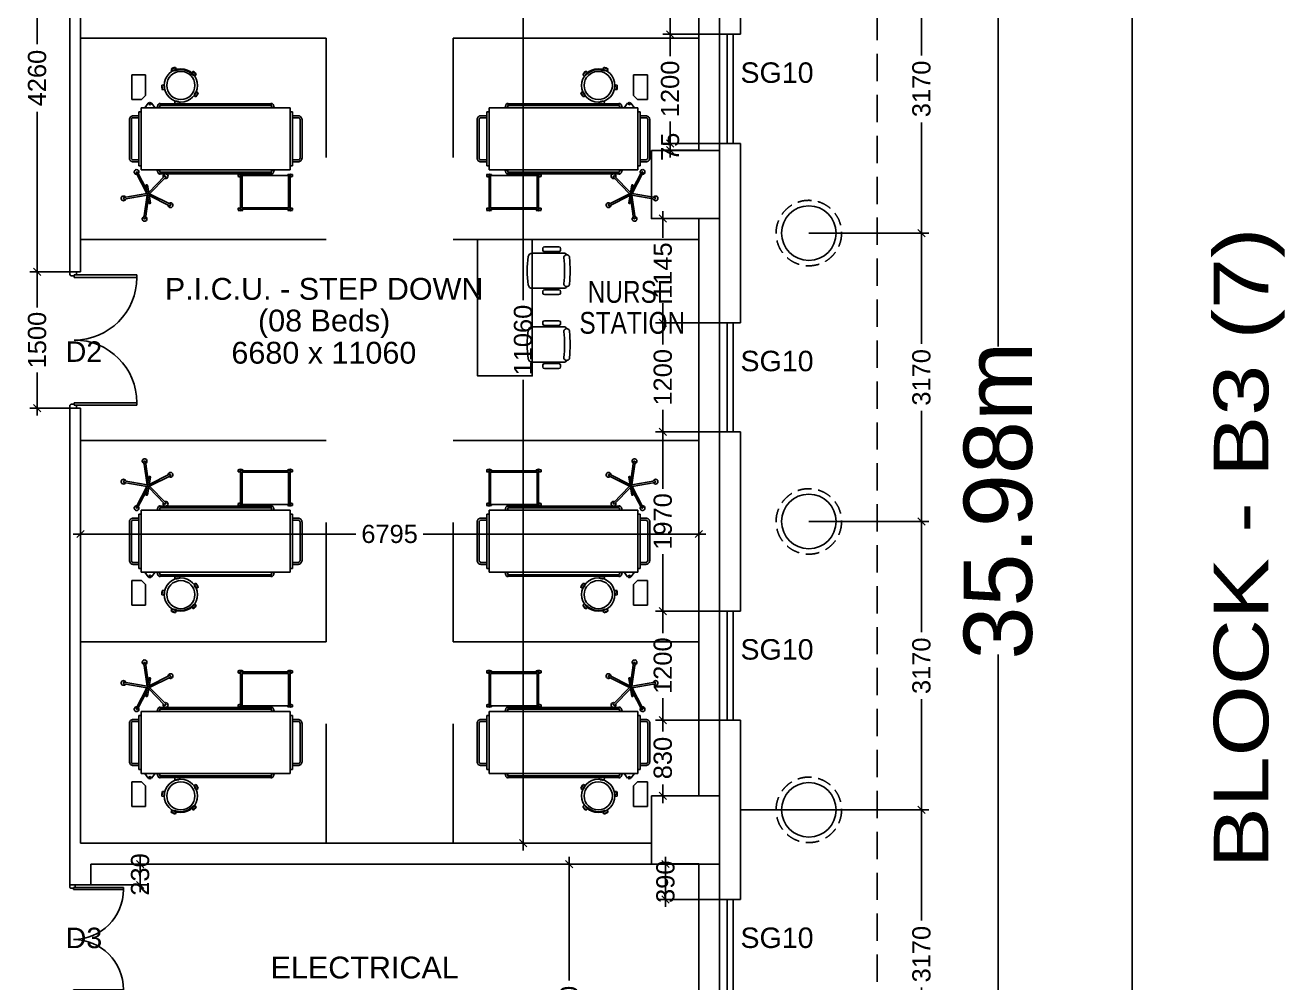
# Model space of a CAD drawing. Extents: x 7897917 to 8423973, y -6487334 to -6173396.
# Drawn here: x 8031183 to 8045025, y -6360306 to -6349780 of the extents above; entities that cross this region are included whole.
import ezdxf
from ezdxf.enums import TextEntityAlignment as Align

# ---------------------------------------------------------------- set-up
doc = ezdxf.new("R2010")
doc.units = 0
doc.header["$LTSCALE"] = 600
doc.header["$MEASUREMENT"] = 0
doc.header["$PDMODE"] = 35
doc.linetypes.add('DASHED', pattern=[0.75, 0.5, -0.25])
doc.linetypes.add('HIDDEN', pattern=[0.375, 0.25, -0.125])
doc.layers.get('0').update_dxf_attribs({"linetype": 'CONTINUOUS'})
doc.layers.get('Defpoints').update_dxf_attribs({"linetype": 'CONTINUOUS'})
for name, color, linetype in [('Beds', 33, 'CONTINUOUS'), ('BLOCKS-PROP', 2, 'CONTINUOUS'), ('chajja', 7, 'CONTINUOUS'), ('DIM', 8, 'CONTINUOUS'), ('DOOR', 32, 'CONTINUOUS'), ('Ele. Proj', 7, 'CONTINUOUS'), ('FURN', 32, 'CONTINUOUS'), ('furniture', 33, 'CONTINUOUS'), ('joinery', 7, 'CONTINUOUS'), ('LA-column', 3, 'CONTINUOUS'), ('LOADING', 140, 'CONTINUOUS'), ('Room Dim', 1, 'CONTINUOUS'), ('TEXT', 6, 'CONTINUOUS'), ('Walls', 7, 'CONTINUOUS'), ('WIN', 151, 'CONTINUOUS'), ('Working Dim', 5, 'CONTINUOUS')]:
    doc.layers.add(name, color=color, linetype=linetype)
doc.styles.add('ari', font='arial.ttf')
doc.styles.add('ARIAL', font='arial.ttf')
doc.styles.get("Standard").update_dxf_attribs({"font": 'romans.shx'})
doc.linetypes.add('ZIGZAG', pattern='A,0.0001,-0.2,[131,ltypeshp.shx,S=0.2,R=0,X=-0.2,Y=0],-0.4,[131,ltypeshp.shx,S=0.2,R=180,X=0.2,Y=0],-0.2', length=0.8001)
doc.dimstyles.new('int. dim', dxfattribs={"dimtxt": 450, "dimasz": 80, "dimexe": 80, "dimexo": 0, "dimgap": 70, "dimtad": 0, "dimdec": 0, "dimzin": 12, "dimdsep": 46, "dimtxsty": 'ari', "dimblk": 'OBLIQUE', "dimcen": 2, "dimdle": 80, "dimclrd": 256, "dimclre": 256, "dimclrt": 6, "dimadec": 0, "dimazin": 0, "dimtfac": 1, "dimtdec": 0, "dimtix": 1, "dimtmove": 2, "dimatfit": 3, "dimfxl": 1, "dimtolj": 1, "dimtzin": 0, "dimlwd": -1, "dimlwe": -1, "dimarcsym": 0})
doc.dimstyles.new('STANDARD$0', dxfattribs={"dimscale": 0, "dimtxt": 150, "dimasz": 125, "dimexe": 0.75, "dimexo": 1, "dimgap": 25, "dimtad": 1, "dimdec": 0, "dimdsep": 46, "dimtxsty": 'Standard', "dimblk1": 'DOT', "dimblk2": 'DOT', "dimsah": 1, "dimcen": 2.5, "dimclrd": 1, "dimclre": 1, "dimclrt": 3, "dimadec": 0, "dimazin": 0, "dimtfac": 1, "dimtdec": 0, "dimtmove": 0, "dimatfit": 3, "dimldrblk": 'DOT', "dimfxl": 1, "dimtolj": 1, "dimtzin": 0, "dimarcsym": 0})

# ---------------------------------------------------------------- blocks, each defined once
blk = doc.blocks.new('Z$W@#1275')
at = {"layer": 'DOOR'}
for p, q in [((73, 1500), (0, 1500)), ((0, 1500), (0, 1467)), ((0, 1467), (2, 1467)), ((11, 1456), (11, 1458)), ((11, 1456), (47, 1456)), ((47, 1467), (736, 1467)), ((47, 1467), (47, 1439)), ((47, 1456), (47, 1467)), ((47, 1467), (73, 1467)), ((47, 1439), (736, 1439)), ((73, 1467), (73, 1500)), ((736, 1467), (736, 1439)), ((0, 33), (2, 33)), ((0, 0), (0, 33)), ((73, 0), (0, 0)), ((11, 44), (11, 42)), ((11, 44), (47, 44)), ((47, 61), (736, 61)), ((47, 33), (47, 61)), ((47, 44), (47, 33)), ((47, 33), (736, 33)), ((47, 33), (73, 33)), ((73, 33), (73, 0)), ((736, 33), (736, 61))]:
    blk.add_line(p, q, dxfattribs=at)
for centre, start, end in [((11, 1467), 180, 270), ((11, 33), 90, 180)]:
    blk.add_arc(centre, 9.13, start, end, dxfattribs=at)
at = {"layer": 'DOOR', "color": 145}
for centre, start, end in [((47, 1439), 270, 0), ((47, 61), 0, 90)]:
    blk.add_arc(centre, 689, start, end, dxfattribs=at)
blk = doc.blocks.new('_Oblique')
at = {"color": 0, "linetype": 'ByBlock', "lineweight": -2}
blk.add_line((-0.5, -0.5), (0.5, 0.5), dxfattribs=at)
blk = doc.blocks.new('*D234')
at = {"layer": 'Defpoints', "color": 0, "transparency": 16777216}
for p in [(8038814, -6337015, 5), (8038814, -6454874), (8043346, -6454874)]:
    blk.add_point(p, dxfattribs=at)
at = {"layer": 'DIM', "color": 8, "transparency": 16777216}
for p, q in [((8043346, -6336715), (8043346, -6393996)), ((8038814, -6337015), (8043646, -6337015)), ((8043346, -6455174), (8043346, -6397894)), ((8038814, -6454874), (8043646, -6454874))]:
    blk.add_line(p, q, dxfattribs=at)
at = {"layer": 'DIM', "color": 8, "transparency": 16777216, "xscale": 300, "yscale": 300, "zscale": 300}
for p, rotation in [((8043346, -6337015), 90), ((8043346, -6454874), 270)]:
    blk.add_blockref('_Oblique', p, dxfattribs=dict(at, rotation=rotation))
at = {"layer": 'DIM', "color": 7, "transparency": 16777216, "insert": (8043346, -6395945), "char_height": 750, "attachment_point": 5, "rotation": 90, "style": 'ari'}
blk.add_mtext('\\A1;117.86m', dxfattribs=at)
blk = doc.blocks.new('*D235')
at = {"layer": 'Defpoints', "color": 0, "transparency": 16777216}
for p in [(8038814, -6337015, 4), (8041876, -6337015), (8038814, -6372996, -1)]:
    blk.add_point(p, dxfattribs=at)
at = {"layer": 'DIM', "color": 8, "transparency": 16777216}
for p, q in [((8041876, -6336715), (8041876, -6353313)), ((8038814, -6337015), (8042176, -6337015)), ((8041876, -6373296), (8041876, -6356698)), ((8038814, -6372996), (8042176, -6372996))]:
    blk.add_line(p, q, dxfattribs=at)
at = {"layer": 'DIM', "color": 8, "transparency": 16777216, "xscale": 300, "yscale": 300, "zscale": 300}
for p, rotation in [((8041876, -6337015), 90), ((8041876, -6372996), 270)]:
    blk.add_blockref('_Oblique', p, dxfattribs=dict(at, rotation=rotation))
at = {"layer": 'DIM', "color": 7, "transparency": 16777216, "insert": (8041876, -6355006), "char_height": 750, "attachment_point": 5, "rotation": 90, "style": 'ari'}
blk.add_mtext('\\A1;35.98m', dxfattribs=at)
blk = doc.blocks.new('*D620')
at = {"layer": 'Defpoints', "color": 0, "transparency": 16777216}
for p in [(8036906, -6359001, 23), (8037159, -6359001), (8036906, -6362300, 11)]:
    blk.add_point(p, dxfattribs=at)
at = {"layer": 'Working Dim', "transparency": 16777216}
for p, q in [((8036906, -6359001), (8037239, -6359001)), ((8037159, -6358921), (8037159, -6360282)), ((8037159, -6362380), (8037159, -6361019)), ((8036906, -6362300), (8037239, -6362300))]:
    blk.add_line(p, q, dxfattribs=at)
at = {"layer": 'Working Dim', "transparency": 16777216, "xscale": 80, "yscale": 80, "zscale": 80}
for p, rotation in [((8037159, -6359001), 90), ((8037159, -6362300), 270)]:
    blk.add_blockref('_Oblique', p, dxfattribs=dict(at, rotation=rotation))
at = {"layer": 'Working Dim', "color": 6, "transparency": 16777216, "insert": (8037159, -6360650), "char_height": 200, "attachment_point": 5, "rotation": 90, "style": 'ari'}
blk.add_mtext('\\A1;3300', dxfattribs=at)
blk = doc.blocks.new('*D878')
at = {"layer": 'Defpoints', "color": 0, "transparency": 16777216}
for p in [(8035919, -6347710), (8035919, -6358771), (8036654, -6358771)]:
    blk.add_point(p, dxfattribs=at)
at = {"layer": 'Working Dim', "transparency": 16777216}
for p, q in [((8036654, -6347630), (8036654, -6352804)), ((8035919, -6347710), (8036734, -6347710)), ((8036654, -6358851), (8036654, -6353677)), ((8035919, -6358771), (8036734, -6358771))]:
    blk.add_line(p, q, dxfattribs=at)
at = {"layer": 'Working Dim', "transparency": 16777216, "xscale": 80, "yscale": 80, "zscale": 80}
for p, rotation in [((8036654, -6347710), 90), ((8036654, -6358771), 270)]:
    blk.add_blockref('_Oblique', p, dxfattribs=dict(at, rotation=rotation))
at = {"layer": 'Working Dim', "color": 6, "transparency": 16777216, "insert": (8036654, -6353241), "char_height": 200, "attachment_point": 5, "rotation": 90, "style": 'ari'}
blk.add_mtext('\\A1;11060', dxfattribs=at)
blk = doc.blocks.new('*D879')
at = {"layer": 'Defpoints', "color": 0, "transparency": 16777216}
for p in [(8038584, -6355373), (8031789, -6355553), (8038584, -6355553)]:
    blk.add_point(p, dxfattribs=at)
at = {"layer": 'Working Dim', "transparency": 16777216}
for p, q in [((8031709, -6355373), (8034817, -6355373)), ((8031789, -6355553), (8031789, -6355293)), ((8038664, -6355373), (8035557, -6355373)), ((8038584, -6355553), (8038584, -6355293))]:
    blk.add_line(p, q, dxfattribs=at)
at = {"layer": 'Working Dim', "transparency": 16777216, "xscale": 80, "yscale": 80, "zscale": 80, "rotation": 180}
blk.add_blockref('_Oblique', (8031789, -6355373), dxfattribs=at)
at = {"layer": 'Working Dim', "transparency": 16777216, "xscale": 80, "yscale": 80, "zscale": 80}
blk.add_blockref('_Oblique', (8038584, -6355373), dxfattribs=at)
at = {"layer": 'Working Dim', "color": 6, "transparency": 16777216, "insert": (8035187, -6355373), "char_height": 200, "attachment_point": 5, "style": 'ari'}
blk.add_mtext('\\A1;6795', dxfattribs=at)
blk = doc.blocks.new('*D1243')
at = {"layer": 'Defpoints', "color": 0, "transparency": 16777216}
for p in [(8031904, -6359001), (8031904, -6359231), (8032446, -6359231)]:
    blk.add_point(p, dxfattribs=at)
at = {"layer": 'Working Dim', "transparency": 16777216}
for p, q in [((8031904, -6359001), (8032526, -6359001)), ((8032446, -6359001), (8032446, -6358921)), ((8032446, -6359001), (8032446, -6359231)), ((8031904, -6359231), (8032526, -6359231)), ((8032446, -6359231), (8032446, -6359311))]:
    blk.add_line(p, q, dxfattribs=at)
at = {"layer": 'Working Dim', "transparency": 16777216, "xscale": 80, "yscale": 80, "zscale": 80}
for p, rotation in [((8032446, -6359001), 270), ((8032446, -6359231), 90)]:
    blk.add_blockref('_Oblique', p, dxfattribs=dict(at, rotation=rotation))
at = {"layer": 'Working Dim', "color": 6, "transparency": 16777216, "insert": (8032446, -6359116), "char_height": 200, "attachment_point": 5, "rotation": 90, "style": 'ari'}
blk.add_mtext('\\A1;230', dxfattribs=at)
blk = doc.blocks.new('*D1433')
at = {"layer": 'Defpoints', "color": 0, "transparency": 16777216}
for p in [(8038584, -6359000, 76), (8038219, -6359390), (8038584, -6359390, -177)]:
    blk.add_point(p, dxfattribs=at)
at = {"layer": 'Working Dim', "transparency": 16777216}
for p, q in [((8038584, -6359000), (8038139, -6359000)), ((8038219, -6359000), (8038219, -6358920)), ((8038219, -6359000), (8038219, -6359390)), ((8038584, -6359390), (8038139, -6359390)), ((8038219, -6359390), (8038219, -6359470))]:
    blk.add_line(p, q, dxfattribs=at)
at = {"layer": 'Working Dim', "transparency": 16777216, "xscale": 80, "yscale": 80, "zscale": 80}
for p, rotation in [((8038219, -6359000), 270), ((8038219, -6359390), 90)]:
    blk.add_blockref('_Oblique', p, dxfattribs=dict(at, rotation=rotation))
at = {"layer": 'Working Dim', "color": 6, "transparency": 16777216, "insert": (8038219, -6359195), "char_height": 200, "attachment_point": 5, "rotation": 90, "style": 'ari'}
blk.add_mtext('\\A1;390', dxfattribs=at)
blk = doc.blocks.new('*D1434')
at = {"layer": 'Defpoints', "color": 0, "transparency": 16777216}
for p in [(8038190, -6357420), (8038584, -6357420), (8038584, -6358250, 66)]:
    blk.add_point(p, dxfattribs=at)
at = {"layer": 'Working Dim', "transparency": 16777216}
for p, q in [((8038190, -6357340), (8038190, -6357544)), ((8038584, -6357420), (8038110, -6357420)), ((8038190, -6358330), (8038190, -6358126)), ((8038584, -6358250), (8038110, -6358250))]:
    blk.add_line(p, q, dxfattribs=at)
at = {"layer": 'Working Dim', "transparency": 16777216, "xscale": 80, "yscale": 80, "zscale": 80}
for p, rotation in [((8038190, -6357420), 90), ((8038190, -6358250), 270)]:
    blk.add_blockref('_Oblique', p, dxfattribs=dict(at, rotation=rotation))
at = {"layer": 'Working Dim', "color": 6, "transparency": 16777216, "insert": (8038190, -6357835), "char_height": 200, "attachment_point": 5, "rotation": 90, "style": 'ari'}
blk.add_mtext('\\A1;830', dxfattribs=at)
blk = doc.blocks.new('*D1435')
at = {"layer": 'Defpoints', "color": 0, "transparency": 16777216}
for p in [(8038584, -6351905, 11247), (8038190, -6353050), (8038584, -6353050, -87)]:
    blk.add_point(p, dxfattribs=at)
at = {"layer": 'Working Dim', "transparency": 16777216}
for p, q in [((8038190, -6351825), (8038190, -6352118)), ((8038584, -6351905), (8038110, -6351905)), ((8038190, -6353130), (8038190, -6352837)), ((8038584, -6353050), (8038110, -6353050))]:
    blk.add_line(p, q, dxfattribs=at)
at = {"layer": 'Working Dim', "transparency": 16777216, "xscale": 80, "yscale": 80, "zscale": 80}
for p, rotation in [((8038190, -6351905), 90), ((8038190, -6353050), 270)]:
    blk.add_blockref('_Oblique', p, dxfattribs=dict(at, rotation=rotation))
at = {"layer": 'Working Dim', "color": 6, "transparency": 16777216, "insert": (8038190, -6352478), "char_height": 200, "attachment_point": 5, "rotation": 90, "style": 'ari'}
blk.add_mtext('\\A1;1145', dxfattribs=at)
blk = doc.blocks.new('*D1436')
at = {"layer": 'Defpoints', "color": 0, "transparency": 16777216}
for p in [(8038584, -6354250, -87), (8038190, -6356220), (8038584, -6356220)]:
    blk.add_point(p, dxfattribs=at)
at = {"layer": 'Working Dim', "transparency": 16777216}
for p, q in [((8038190, -6354170), (8038190, -6354876)), ((8038584, -6354250), (8038110, -6354250)), ((8038190, -6356300), (8038190, -6355594)), ((8038584, -6356220), (8038110, -6356220))]:
    blk.add_line(p, q, dxfattribs=at)
at = {"layer": 'Working Dim', "transparency": 16777216, "xscale": 80, "yscale": 80, "zscale": 80}
for p, rotation in [((8038190, -6354250), 90), ((8038190, -6356220), 270)]:
    blk.add_blockref('_Oblique', p, dxfattribs=dict(at, rotation=rotation))
at = {"layer": 'Working Dim', "color": 6, "transparency": 16777216, "insert": (8038190, -6355235), "char_height": 200, "attachment_point": 5, "rotation": 90, "style": 'ari'}
blk.add_mtext('\\A1;1970', dxfattribs=at)
blk = doc.blocks.new('*D1437')
at = {"layer": 'Defpoints', "color": 0, "transparency": 16777216}
for p in [(8038270, -6351080), (8038584, -6351080, -291), (8038584, -6351155, 11247)]:
    blk.add_point(p, dxfattribs=at)
at = {"layer": 'Working Dim', "transparency": 16777216}
for p, q in [((8038584, -6351080), (8038190, -6351080)), ((8038270, -6351080), (8038270, -6351000)), ((8038270, -6351155), (8038270, -6351080)), ((8038584, -6351155), (8038190, -6351155)), ((8038270, -6351155), (8038270, -6351235))]:
    blk.add_line(p, q, dxfattribs=at)
at = {"layer": 'Working Dim', "transparency": 16777216, "xscale": 80, "yscale": 80, "zscale": 80}
for p, rotation in [((8038270, -6351080), 270), ((8038270, -6351155), 90)]:
    blk.add_blockref('_Oblique', p, dxfattribs=dict(at, rotation=rotation))
at = {"layer": 'Working Dim', "color": 6, "transparency": 16777216, "insert": (8038270, -6351117), "char_height": 200, "attachment_point": 5, "rotation": 90, "style": 'ari'}
blk.add_mtext('\\A1;75', dxfattribs=at)
blk = doc.blocks.new('*D1438')
at = {"layer": 'Defpoints', "color": 0, "transparency": 16777216}
for p in [(8038270, -6349880), (8038584, -6349880, -291), (8038584, -6351080, -291)]:
    blk.add_point(p, dxfattribs=at)
at = {"layer": 'Working Dim', "transparency": 16777216}
for p, q in [((8038584, -6349880), (8038190, -6349880)), ((8038270, -6349800), (8038270, -6350121)), ((8038270, -6351160), (8038270, -6350839)), ((8038584, -6351080), (8038190, -6351080))]:
    blk.add_line(p, q, dxfattribs=at)
at = {"layer": 'Working Dim', "transparency": 16777216, "xscale": 80, "yscale": 80, "zscale": 80}
for p, rotation in [((8038270, -6349880), 90), ((8038270, -6351080), 270)]:
    blk.add_blockref('_Oblique', p, dxfattribs=dict(at, rotation=rotation))
at = {"layer": 'Working Dim', "color": 6, "transparency": 16777216, "insert": (8038270, -6350480), "char_height": 200, "attachment_point": 5, "rotation": 90, "style": 'ari'}
blk.add_mtext('\\A1;1200', dxfattribs=at)
blk = doc.blocks.new('*D1439')
at = {"layer": 'Defpoints', "color": 0, "transparency": 16777216}
for p in [(8038270, -6347925), (8038584, -6347925, 66), (8038584, -6349880, -291)]:
    blk.add_point(p, dxfattribs=at)
at = {"layer": 'Working Dim', "transparency": 16777216}
for p, q in [((8038584, -6347925), (8038190, -6347925)), ((8038270, -6347845), (8038270, -6348543)), ((8038270, -6349960), (8038270, -6349262)), ((8038584, -6349880), (8038190, -6349880))]:
    blk.add_line(p, q, dxfattribs=at)
at = {"layer": 'Working Dim', "transparency": 16777216, "xscale": 80, "yscale": 80, "zscale": 80}
for p, rotation in [((8038270, -6347925), 90), ((8038270, -6349880), 270)]:
    blk.add_blockref('_Oblique', p, dxfattribs=dict(at, rotation=rotation))
at = {"layer": 'Working Dim', "color": 6, "transparency": 16777216, "insert": (8038270, -6348902), "char_height": 200, "attachment_point": 5, "rotation": 90, "style": 'ari'}
blk.add_mtext('\\A1;1955', dxfattribs=at)
blk = doc.blocks.new('*D1440')
at = {"layer": 'Defpoints', "color": 0, "transparency": 16777216}
for p in [(8038584, -6353050), (8038190, -6354250), (8038584, -6354250, -87)]:
    blk.add_point(p, dxfattribs=at)
at = {"layer": 'Working Dim', "transparency": 16777216}
for p, q in [((8038584, -6353050), (8038110, -6353050)), ((8038190, -6352970), (8038190, -6353291)), ((8038190, -6354330), (8038190, -6354009)), ((8038584, -6354250), (8038110, -6354250))]:
    blk.add_line(p, q, dxfattribs=at)
at = {"layer": 'Working Dim', "transparency": 16777216, "xscale": 80, "yscale": 80, "zscale": 80}
for p, rotation in [((8038190, -6353050), 90), ((8038190, -6354250), 270)]:
    blk.add_blockref('_Oblique', p, dxfattribs=dict(at, rotation=rotation))
at = {"layer": 'Working Dim', "color": 6, "transparency": 16777216, "insert": (8038190, -6353650), "char_height": 200, "attachment_point": 5, "rotation": 90, "style": 'ari'}
blk.add_mtext('\\A1;1200', dxfattribs=at)
blk = doc.blocks.new('*D1441')
at = {"layer": 'Defpoints', "color": 0, "transparency": 16777216}
for p in [(8038584, -6356220), (8038190, -6357420), (8038584, -6357420, 66)]:
    blk.add_point(p, dxfattribs=at)
at = {"layer": 'Working Dim', "transparency": 16777216}
for p, q in [((8038584, -6356220), (8038110, -6356220)), ((8038190, -6356140), (8038190, -6356461)), ((8038190, -6357500), (8038190, -6357179)), ((8038584, -6357420), (8038110, -6357420))]:
    blk.add_line(p, q, dxfattribs=at)
at = {"layer": 'Working Dim', "transparency": 16777216, "xscale": 80, "yscale": 80, "zscale": 80}
for p, rotation in [((8038190, -6356220), 90), ((8038190, -6357420), 270)]:
    blk.add_blockref('_Oblique', p, dxfattribs=dict(at, rotation=rotation))
at = {"layer": 'Working Dim', "color": 6, "transparency": 16777216, "insert": (8038190, -6356820), "char_height": 200, "attachment_point": 5, "rotation": 90, "style": 'ari'}
blk.add_mtext('\\A1;1200', dxfattribs=at)
blk = doc.blocks.new('*D1443')
at = {"layer": 'Defpoints', "color": 0, "transparency": 16777216}
for p in [(8039794, -6358406), (8041032, -6358406), (8039794, -6361576)]:
    blk.add_point(p, dxfattribs=at)
at = {"layer": 'Working Dim', "transparency": 16777216}
for p, q in [((8041032, -6358326), (8041032, -6359622)), ((8039794, -6358406), (8041112, -6358406)), ((8041032, -6361656), (8041032, -6360359)), ((8039794, -6361576), (8041112, -6361576))]:
    blk.add_line(p, q, dxfattribs=at)
at = {"layer": 'Working Dim', "transparency": 16777216, "xscale": 80, "yscale": 80, "zscale": 80}
for p, rotation in [((8041032, -6358406), 90), ((8041032, -6361576), 270)]:
    blk.add_blockref('_Oblique', p, dxfattribs=dict(at, rotation=rotation))
at = {"layer": 'Working Dim', "color": 6, "transparency": 16777216, "insert": (8041032, -6359991), "char_height": 200, "attachment_point": 5, "rotation": 90, "style": 'ari'}
blk.add_mtext('\\A1;3170', dxfattribs=at)
blk = doc.blocks.new('*D1444')
at = {"layer": 'Defpoints', "color": 0, "transparency": 16777216}
for p in [(8039794, -6355236, -38), (8041032, -6355236), (8039794, -6358406)]:
    blk.add_point(p, dxfattribs=at)
at = {"layer": 'Working Dim', "transparency": 16777216}
for p, q in [((8039794, -6355236), (8041112, -6355236)), ((8041032, -6355156), (8041032, -6356452)), ((8041032, -6358486), (8041032, -6357189)), ((8039794, -6358406), (8041112, -6358406))]:
    blk.add_line(p, q, dxfattribs=at)
at = {"layer": 'Working Dim', "transparency": 16777216, "xscale": 80, "yscale": 80, "zscale": 80}
for p, rotation in [((8041032, -6355236), 90), ((8041032, -6358406), 270)]:
    blk.add_blockref('_Oblique', p, dxfattribs=dict(at, rotation=rotation))
at = {"layer": 'Working Dim', "color": 6, "transparency": 16777216, "insert": (8041032, -6356821), "char_height": 200, "attachment_point": 5, "rotation": 90, "style": 'ari'}
blk.add_mtext('\\A1;3170', dxfattribs=at)
blk = doc.blocks.new('*D1445')
at = {"layer": 'Defpoints', "color": 0, "transparency": 16777216}
for p in [(8039794, -6352066, -38), (8041032, -6352066), (8039794, -6355236, -38)]:
    blk.add_point(p, dxfattribs=at)
at = {"layer": 'Working Dim', "transparency": 16777216}
for p, q in [((8039794, -6352066), (8041112, -6352066)), ((8041032, -6351986), (8041032, -6353282)), ((8041032, -6355316), (8041032, -6354019)), ((8039794, -6355236), (8041112, -6355236))]:
    blk.add_line(p, q, dxfattribs=at)
at = {"layer": 'Working Dim', "transparency": 16777216, "xscale": 80, "yscale": 80, "zscale": 80}
for p, rotation in [((8041032, -6352066), 90), ((8041032, -6355236), 270)]:
    blk.add_blockref('_Oblique', p, dxfattribs=dict(at, rotation=rotation))
at = {"layer": 'Working Dim', "color": 6, "transparency": 16777216, "insert": (8041032, -6353651), "char_height": 200, "attachment_point": 5, "rotation": 90, "style": 'ari'}
blk.add_mtext('\\A1;3170', dxfattribs=at)
blk = doc.blocks.new('*D1446')
at = {"layer": 'Defpoints', "color": 0, "transparency": 16777216}
for p in [(8039794, -6348895), (8041032, -6348895), (8039794, -6352066, -38)]:
    blk.add_point(p, dxfattribs=at)
at = {"layer": 'Working Dim', "transparency": 16777216}
for p, q in [((8039794, -6348895), (8041112, -6348895)), ((8041032, -6348815), (8041032, -6350112)), ((8041032, -6352146), (8041032, -6350849)), ((8039794, -6352066), (8041112, -6352066))]:
    blk.add_line(p, q, dxfattribs=at)
at = {"layer": 'Working Dim', "transparency": 16777216, "xscale": 80, "yscale": 80, "zscale": 80}
for p, rotation in [((8041032, -6348895), 90), ((8041032, -6352066), 270)]:
    blk.add_blockref('_Oblique', p, dxfattribs=dict(at, rotation=rotation))
at = {"layer": 'Working Dim', "color": 6, "transparency": 16777216, "insert": (8041032, -6350480), "char_height": 200, "attachment_point": 5, "rotation": 90, "style": 'ari'}
blk.add_mtext('\\A1;3170', dxfattribs=at)
blk = doc.blocks.new('HF12177-P')
for p, q in [((-0.02, -0.007), (-0.189, 0.225)), ((0, 0), (-0.172, 0.237)), ((0, 0), (0.172, 0.237)), ((0.02, -0.007), (0.189, 0.225)), ((-0.063, -0.027), (-0.295, -0.102)), ((-0.01, -0.031), (-0.289, -0.121)), ((-0.12, -0.015), (-0.12, -0.019)), ((-0.112, -0.007), (0.112, -0.007)), ((-0.112, -0.027), (0.112, -0.027)), ((-0.1, -0.007), (-0.1, -0.027)), ((-0.01, -0.031), (-0.01, -0.324)), ((0.01, -0.031), (0.01, -0.324)), ((0.01, -0.031), (0.289, -0.121)), ((0.063, -0.027), (0.295, -0.102)), ((0.1, -0.007), (0.1, -0.027)), ((0.12, -0.015), (0.12, -0.019))]:
    blk.add_line(p, q)
for centre, radius, start, end in [((-0.185, 0.238), 0.03, 325.4712, 286.5288), ((-0.182, 0.23), 0.008, 126.3733, 216), ((0, -0.017), 0.315, 125.6267, 126.3733), ((-0.179, 0.233), 0.008, 36, 125.6267), ((0.185, 0.238), 0.03, 253.4712, 214.5288), ((0.179, 0.233), 0.008, 54.3733, 144), ((0, -0.017), 0.315, 53.6267, 54.3733), ((0.182, 0.23), 0.008, 324, 53.6267), ((-0.3, -0.114), 0.03, 37.4712, 358.5288), ((-0.293, -0.11), 0.008, 108, 197.6267), ((0, -0.017), 0.315, 197.6267, 198.3733), ((-0.291, -0.114), 0.008, 198.3733, 288), ((-0.112, -0.015), 0.008, 90, 180), ((-0.112, -0.019), 0.008, 180, 270), ((0.112, -0.015), 0.008, 0, 90), ((0.112, -0.019), 0.008, 270, 0), ((0.3, -0.114), 0.03, 181.4712, 142.5288), ((0.291, -0.114), 0.008, 252, 341.6267), ((0.293, -0.11), 0.008, 342.3733, 72), ((0, -0.017), 0.315, 341.6267, 342.3733), ((0, -0.332), 0.03, 109.4712, 70.5288), ((-0.002, -0.324), 0.008, 180, 269.6267), ((0, -0.017), 0.315, 269.6267, 270.3733), ((0.002, -0.324), 0.008, 270.3733, 0)]:
    blk.add_arc(centre, radius, start, end)
blk = doc.blocks.new('HF10037A-P')
for p, q in [((-0.03, 0.413), (-0.03, 0.388)), ((0.03, 0.413), (-0.03, 0.413)), ((0.03, 0.388), (-0.03, 0.388)), ((0.03, 0.413), (0.03, 0.388)), ((-0.216, 0.279), (-0.23, 0.221)), ((-0.23, 0.221), (-0.206, 0.215)), ((-0.216, 0.279), (-0.192, 0.273)), ((-0.192, 0.273), (-0.206, 0.215)), ((0.191, 0.27), (0.215, 0.277)), ((0.191, 0.27), (0.209, 0.212)), ((0.191, 0.237), (0.2, 0.24)), ((0.209, 0.212), (0.233, 0.22)), ((0.215, 0.277), (0.233, 0.22)), ((-0.164, 0.006), (-0.149, 0.026)), ((-0.164, 0.006), (-0.116, -0.03)), ((-0.149, 0.026), (-0.101, -0.01)), ((0.096, -0.011), (0.146, 0.023)), ((0.111, 0.011), (0.116, 0.003)), ((0.111, -0.031), (0.16, 0.003)), ((0.16, 0.003), (0.146, 0.023)), ((-0.116, -0.03), (-0.101, -0.01)), ((0.111, -0.031), (0.096, -0.011))]:
    blk.add_line(p, q)
for radius in [0.21, 0.177]:
    blk.add_circle((0, 0.177), radius)
for centre, radius, start, end in [((0, 0.325), 0.0925, 71.0754, 108.9246), ((0, 0.475), 0.0925, 251.0754, 288.9246), ((-0.138, 0.229), 0.0925, 147.3419, 185.1912), ((-0.284, 0.265), 0.0925, 327.3419, 5.1912), ((0, 0.177), 0.2, 303.6037, 17.3657), ((0.284, 0.268), 0.0925, 178.8412, 216.6904), ((0.141, 0.222), 0.0925, 358.8412, 36.6904), ((-0.087, 0.058), 0.0925, 214.1875, 252.0368), ((-0.177, -0.062), 0.0925, 34.1875, 72.0368), ((0.171, -0.066), 0.0925, 105.5121, 143.3614), ((0.086, 0.058), 0.0925, 285.5121, 323.3614)]:
    blk.add_arc(centre, radius, start, end)
blk = doc.blocks.new('ME17678-P')
at = {"layer": 'furniture', "color": 21}
for p, q in [((-0.05, 0.175), (0.26, 0.175)), ((-0.05, 0.175), (-0.05, 0.05)), ((0.26, 0.175), (0.26, 0)), ((0, 0), (-0.05, 0.05)), ((0, 0), (0.26, 0))]:
    blk.add_line(p, q, dxfattribs=at)
blk = doc.blocks.new('A$C6969112B')
at = {"layer": 'furniture', "color": 8}
for p, q in [((428, 1689), (478, 1729)), ((478, 1766), (1160, 1766)), ((478, 131), (478, 1766)), ((521, 1793), (1116, 1793)), ((521, 1766), (521, 1793)), ((1116, 1766), (1116, 1793)), ((1160, 131), (1160, 1766)), ((428, 1654), (478, 1615)), ((432, 1559), (432, 1557)), ((434, 343), (434, 1557)), ((451, 343), (451, 1557)), ((453, 1559), (453, 1557)), ((476, 1595), (476, 1561)), ((1162, 1595), (1162, 1561)), ((1185, 1559), (1185, 1557)), ((1186, 343), (1186, 1557)), ((1204, 343), (1204, 1557)), ((1205, 1559), (1205, 1557)), ((1234, 703), (1212, 703)), ((1212, 703), (1212, 650)), ((1234, 703), (1234, 676)), ((1605, 703), (1583, 703)), ((1583, 703), (1583, 676)), ((1605, 703), (1605, 650)), ((1223, 650), (1212, 650)), ((1223, 131), (1223, 676)), ((1223, 676), (1594, 676)), ((1223, 659), (1577, 659)), ((1577, 659), (1577, 148)), ((1594, 676), (1594, 131)), ((1605, 650), (1594, 650)), ((432, 340), (432, 343)), ((453, 340), (453, 343)), ((476, 304), (476, 339)), ((1162, 304), (1162, 339)), ((1185, 340), (1185, 343)), ((1205, 340), (1205, 343)), ((1223, 157), (1212, 157)), ((1212, 157), (1212, 105)), ((1577, 148), (1223, 148)), ((1605, 157), (1594, 157)), ((1605, 157), (1605, 105)), ((1160, 131), (478, 131)), ((521, 105), (521, 131)), ((1116, 105), (521, 105)), ((1116, 105), (1116, 131)), ((1234, 105), (1212, 105)), ((1594, 131), (1223, 131)), ((1234, 131), (1234, 105)), ((1583, 131), (1583, 105)), ((1605, 105), (1583, 105))]:
    blk.add_line(p, q, dxfattribs=at)
for points in [[(565, 1793), (565, 1854, -0.414214), (608, 1897), (1029, 1897, -0.414214), (1073, 1854), (1073, 1793)], [(587, 1793), (587, 1854, -0.414214), (608, 1875), (1029, 1875, -0.414214), (1051, 1854), (1051, 1793)], [(476, 1593), (451, 1585, 0.318781), (430, 1563), (430, 1559), (455, 1559), (455, 1563), (476, 1563)], [(1162, 1593), (1186, 1585, -0.318781), (1208, 1563), (1208, 1559), (1182, 1559), (1182, 1563), (1162, 1563)], [(476, 307), (451, 314, -0.318781), (430, 336), (430, 340), (455, 340), (455, 336), (476, 336)], [(1162, 307), (1186, 314, 0.318781), (1208, 336), (1208, 340), (1182, 340), (1182, 336), (1162, 336)], [(1073, 105), (1073, 44, -0.414214), (1029, 0), (608, 0, -0.414214), (565, 44), (565, 105)], [(1051, 105), (1051, 44, -0.414214), (1029, 22), (608, 22, -0.414214), (587, 44), (587, 105)]]:
    blk.add_lwpolyline(points, format="xyb", dxfattribs=at)
for points in [[(432, 1557), (453, 1557)], [(476, 1595), (478, 1595)], [(476, 1561), (478, 1561)], [(1162, 1595), (1160, 1595)], [(1162, 1561), (1160, 1561)], [(1205, 1557), (1185, 1557)], [(432, 343), (453, 343)], [(476, 339), (478, 339)], [(476, 304), (478, 304)], [(1162, 339), (1160, 339)], [(1162, 304), (1160, 304)], [(1205, 343), (1185, 343)]]:
    blk.add_lwpolyline(points, dxfattribs=at)
blk.add_circle((435, 1672), 9.27, dxfattribs=at)
for centre, radius, start, end in [((441, 1672), 21.4, 125.427, 234.573), ((1289, 676), 80.7, 161.0754, 198.9246), ((1158, 676), 80.7, 0, 18.9246), ((1660, 676), 80.7, 161.0754, 180), ((1529, 676), 80.7, 341.0754, 18.9246), ((1289, 131), 80.7, 161.0754, 198.9246), ((1529, 131), 80.7, 341.0754, 18.9246), ((1158, 131), 80.7, 341.0754, 0), ((1660, 131), 80.7, 180, 198.9246)]:
    blk.add_arc(centre, radius, start, end, dxfattribs=at)
at = {"layer": 'LOADING', "color": 8, "yscale": 872.7299101983663, "zscale": 872.7299101979671}
for name, p, xscale, rotation in [('HF12177-P', (1425, 1676), -872.7299101979006, 170.2976301882088), ('HF10037A-P', (215, 1178), -872.7299102004868, 353.6512974186875)]:
    blk.add_blockref(name, p, dxfattribs=dict(at, xscale=xscale, rotation=rotation))
at = {"layer": 'LOADING', "color": 8, "xscale": -872.7299101983663, "yscale": 872.7299101983663, "zscale": 872.7299101979671}
blk.add_blockref('ME17678-P', (343, 1719), dxfattribs=at)
blk = doc.blocks.new('A$C3F1C328A')
at = {"layer": 'furniture'}
for p, q in [((355, 204), (-2, 204)), ((44, 238), (44, 257)), ((221, 274), (61, 274)), ((221, 221), (61, 221)), ((172, 204), (172, 221)), ((196, 204), (196, 221)), ((238, 238), (238, 257)), ((355, -182), (-2, -182)), ((44, -234), (44, -216)), ((221, -199), (61, -199)), ((221, -251), (61, -251)), ((172, -199), (172, -182)), ((196, -199), (196, -182)), ((238, -234), (238, -216))]:
    blk.add_line(p, q, dxfattribs=at)
at = {"layer": 'furniture', "extrusion": (0, 0, -1)}
for centre, major_axis, start_param, end_param in [((1541, 11), (1599, -105), 2.986471, 3.166131), ((-24, 155), (21.7, -21.7), 2.356194, 5.497787), ((-2, 182), (-15.5, -15.5), 0.934239, 2.356194), ((1555, 11), (11, -1555), 1.485446, 1.670638), ((61, 257), (-12.1, -12.1), 0.785398, 2.356194), ((61, 238), (12.1, -12.1), 0.785398, 2.356194), ((221, 257), (12.1, -12.1), 3.926991, 5.497787), ((221, 238), (-12.1, -12.1), 3.926991, 5.497787), ((355, 160), (-12.6, -41.9), 2.848497, 4.251168), ((-525, 11), (9, -936), 4.553487, 4.889738), ((-24, -133), (21.7, -21.7), 5.497787, 8.63938), ((-2, -160), (15.5, -15.5), 0.785398, 2.207354), ((61, -216), (-12.1, -12.1), 0.785398, 2.356194), ((61, -234), (12.1, -12.1), 0.785398, 2.356194), ((221, -216), (12.1, -12.1), 3.926991, 5.497787), ((221, -234), (-12.1, -12.1), 3.926991, 5.497787), ((355, -138), (0.5, -43.8), -1.391051, 0.011619)]:
    blk.add_ellipse(centre, major_axis=major_axis, ratio=1, start_param=start_param, end_param=end_param, dxfattribs=at)
blk = doc.blocks.new('*D1707')
at = {"layer": 'Defpoints', "color": 0, "transparency": 16777216}
for p in [(8031674, -6348230, 3), (8031314, -6352491), (8031674, -6352491)]:
    blk.add_point(p, dxfattribs=at)
at = {"layer": 'Working Dim', "transparency": 16777216}
for p, q in [((8031314, -6348150), (8031314, -6349988)), ((8031674, -6348230), (8031234, -6348230)), ((8031314, -6352571), (8031314, -6350733)), ((8031674, -6352491), (8031234, -6352491))]:
    blk.add_line(p, q, dxfattribs=at)
at = {"layer": 'Working Dim', "transparency": 16777216, "xscale": 80, "yscale": 80, "zscale": 80}
for p, rotation in [((8031314, -6348230), 90), ((8031314, -6352491), 270)]:
    blk.add_blockref('_Oblique', p, dxfattribs=dict(at, rotation=rotation))
at = {"layer": 'Working Dim', "color": 6, "transparency": 16777216, "insert": (8031314, -6350361), "char_height": 200, "attachment_point": 5, "rotation": 90, "style": 'ari'}
blk.add_mtext('\\A1;4260', dxfattribs=at)
blk = doc.blocks.new('*D1708')
at = {"layer": 'Defpoints', "color": 0, "transparency": 16777216}
for p in [(8031674, -6352491), (8031314, -6353991), (8031674, -6353991)]:
    blk.add_point(p, dxfattribs=at)
at = {"layer": 'Working Dim', "transparency": 16777216}
for p, q in [((8031674, -6352491), (8031234, -6352491)), ((8031314, -6352411), (8031314, -6352882)), ((8031314, -6354071), (8031314, -6353599)), ((8031674, -6353991), (8031234, -6353991))]:
    blk.add_line(p, q, dxfattribs=at)
at = {"layer": 'Working Dim', "transparency": 16777216, "xscale": 80, "yscale": 80, "zscale": 80}
for p, rotation in [((8031314, -6352491), 90), ((8031314, -6353991), 270)]:
    blk.add_blockref('_Oblique', p, dxfattribs=dict(at, rotation=rotation))
at = {"layer": 'Working Dim', "color": 6, "transparency": 16777216, "insert": (8031314, -6353241), "char_height": 200, "attachment_point": 5, "rotation": 90, "style": 'ari'}
blk.add_mtext('\\A1;1500', dxfattribs=at)

msp = doc.modelspace()

# ---------------------------------------------------------------- linework, layer by layer
at = {"color": 8}
for points, elevation in [([(8038583.921, -6351079.672), (8038583.921, -6349880.072), (8038813.921, -6349880.072), (8038813.921, -6351079.672)], -335.635), ([(8038583.921, -6354249.69), (8038583.921, -6353050.09), (8038813.921, -6353050.09), (8038813.921, -6354249.69)], -131.383), ([(8038583.921, -6357419.695), (8038583.921, -6356220.095), (8038813.921, -6356220.095), (8038813.921, -6357419.695)], -44.488), ([(8038583.926, -6360589.726), (8038583.926, -6359390.125), (8038813.926, -6359390.125), (8038813.926, -6360589.726)], -221.478)]:
    msp.add_lwpolyline(points, close=True, dxfattribs=dict(at, elevation=elevation))
at = {"layer": 'Beds', "linetype": 'ZIGZAG', "ltscale": 0.6}
for p, q in [((8034489.33, -6349922.507), (8031789.409, -6349922.507)), ((8034489.33, -6351234.523), (8034489.33, -6349922.507)), ((8035884, -6349922.507), (8038583.921, -6349922.507)), ((8035884, -6351234.523), (8035884, -6349922.507)), ((8034489.33, -6352134.523), (8031789.409, -6352134.523)), ((8035884, -6352134.523), (8038583.921, -6352134.523)), ((8034489.33, -6354346.539), (8031789.409, -6354346.539)), ((8035884, -6354346.539), (8038583.921, -6354346.539)), ((8034489.331, -6356558.557), (8034489.331, -6355246.54)), ((8035884.001, -6356558.557), (8035884.001, -6355246.54)), ((8034489.33, -6356558.556), (8031789.409, -6356558.556)), ((8035884, -6356558.556), (8038583.921, -6356558.556)), ((8034489.331, -6358770.573), (8034489.331, -6357458.557)), ((8035884.001, -6358770.573), (8035884.001, -6357458.557))]:
    msp.add_line(p, q, dxfattribs=at)
at = {"layer": 'chajja', "color": 8, "linetype": 'DASHED'}
msp.add_line((8040543.85, -6347845.446, -1103.138), (8040543.85, -6362625.529, -251.385), dxfattribs=at)
at = {"layer": 'Ele. Proj', "color": 1}
for p, q in [((8039044.049, -6349880.072, -44.488), (8039044.049, -6347330.183, -44.488)), ((8038583.86, -6349880.072, -335.635), (8039043.983, -6349880.072, -335.635)), ((8038583.86, -6351079.672, -335.635), (8039043.983, -6351079.672, -335.635)), ((8039044.049, -6353050.09, -44.488), (8039044.049, -6351079.672, -44.488)), ((8038583.86, -6353050.09, -131.383), (8039043.983, -6353050.09, -131.383)), ((8038583.86, -6354249.69, -131.383), (8039043.983, -6354249.69, -131.383)), ((8039044.049, -6356220.095, -44.488), (8039044.049, -6354249.69, -44.488)), ((8038583.86, -6356220.095, -44.488), (8039043.983, -6356220.095, -44.488)), ((8038583.86, -6357419.695, -44.488), (8039043.983, -6357419.695, -44.488)), ((8039044.049, -6359390.125, -44.488), (8039044.049, -6357419.695, -44.488)), ((8038583.926, -6359390.125, -44.488), (8039044.049, -6359390.125, -44.488))]:
    msp.add_line(p, q, dxfattribs=at)
at = {"layer": 'FURN'}
msp.add_lwpolyline([(8036154.28, -6352134.523), (8036754.28, -6352134.523), (8036754.28, -6353634.62), (8036154.28, -6353634.62)], close=True, dxfattribs=at)
at = {"layer": 'LA-column', "color": 2}
for points, elevation in [([(8038064.016, -6351155.538), (8038814.016, -6351155.538), (8038814.016, -6351905.538), (8038064.016, -6351905.538)], 11176.851), ([(8038064.016, -6358250.569), (8038814.016, -6358250.569), (8038814.016, -6359000.569), (8038064.016, -6359000.569)], 5.131)]:
    msp.add_lwpolyline(points, close=True, dxfattribs=dict(at, elevation=elevation))
at = {"layer": 'Walls'}
for p, q in [((8038813.921, -6345080.523), (8038813.921, -6351155.541)), ((8038583.921, -6347930.569), (8038583.921, -6351155.541)), ((8031674.409, -6352490.532, -3.421), (8031674.409, -6348230.477)), ((8031789.409, -6352490.532, -3.421), (8031789.409, -6348230.477)), ((8038583.921, -6351079.672, 21.018), (8038583.921, -6351154.935, 21.018)), ((8038813.921, -6351079.672, 21.018), (8038813.921, -6351154.935, 21.018)), ((8038583.921, -6351905.541), (8038583.921, -6358250.57)), ((8038813.921, -6351905.541), (8038813.921, -6358250.57)), ((8031674.409, -6359230.576), (8031674.409, -6353990.532, -3.421)), ((8031789.409, -6358770.576), (8031789.409, -6353990.532, -3.421)), ((8038064.202, -6358770.569), (8031789.409, -6358770.576)), ((8038064.192, -6359000.569), (8031904.409, -6359000.576)), ((8031904.409, -6359230.576), (8031904.409, -6359000.576)), ((8038583.926, -6358999.964, 21.018), (8038583.926, -6359390.125, 21.018)), ((8038583.926, -6359000.57), (8038583.926, -6362080.633)), ((8038813.926, -6358999.964, 21.018), (8038813.926, -6359390.125, 21.018)), ((8038813.926, -6359000.57), (8038813.926, -6364930.554)), ((8031904.409, -6359230.576), (8031674.409, -6359230.576))]:
    msp.add_line(p, q, dxfattribs=at)
at = {"layer": 'Walls', "linetype": 'Continuous'}
for p, q in [((8031789.416, -6352490.532), (8031674.416, -6352490.532)), ((8031789.416, -6353990.532), (8031674.409, -6353990.532))]:
    msp.add_line(p, q, dxfattribs=at)
at = {"layer": 'WIN', "linetype": 'Continuous'}
for points, elevation in [([(8038961.148, -6349880.072), (8038961.148, -6351079.675), (8038896.714, -6351079.675), (8038896.714, -6349880.072)], -229.282), ([(8038961.148, -6353050.09), (8038961.148, -6354249.693), (8038896.714, -6354249.693), (8038896.714, -6353050.09)], -25.031), ([(8038961.148, -6356220.095), (8038961.148, -6357419.698), (8038896.714, -6357419.698), (8038896.714, -6356220.095)], 61.864), ([(8038961.152, -6359390.125), (8038961.152, -6360589.728), (8038896.719, -6360589.728), (8038896.719, -6359390.125)], -115.125)]:
    msp.add_lwpolyline(points, close=True, dxfattribs=dict(at, elevation=elevation))
at = {"layer": 'Working Dim'}
msp.add_line((8039044.049, -6358404.899, -44.488), (8040543.85, -6358404.899, -44.488), dxfattribs=at)
at = {"layer": 'Working Dim', "color": 8, "linetype": 'HIDDEN'}
for centre in [(8039794.118, -6352064.899, -82.968), (8039794.118, -6355234.895, -82.968), (8039794.118, -6358404.899, -82.968)]:
    msp.add_circle(centre, 360, dxfattribs=at)
at = {"layer": 'Working Dim', "color": 3, "linetype": 'Continuous'}
for centre in [(8039794.118, -6352064.899, -82.968), (8039794.118, -6355234.895, -82.968), (8039794.118, -6358404.899, -82.968)]:
    msp.add_circle(centre, 300, dxfattribs=at)

# ---------------------------------------------------------------- block references
at = {"layer": 'Beds', "xscale": -1}
for p, rotation in [((8034224.534, -6350209.755), 90), ((8036148.796, -6356271.307), 270), ((8036148.796, -6358483.324), 270)]:
    msp.add_blockref('A$C6969112B', p, dxfattribs=dict(at, rotation=rotation))
at = {"layer": 'Beds'}
for p, rotation in [((8036148.796, -6350209.755), 270), ((8034224.534, -6356271.307), 90), ((8034224.534, -6358483.324), 90)]:
    msp.add_blockref('A$C6969112B', p, dxfattribs=dict(at, rotation=rotation))
at = {"layer": 'DOOR'}
for p, xscale, yscale, zscale in [((8031674.418, -6353990.532), 1.00000876840204, 1.00000876840204, 1.00000876840204), ((8031674.409, -6360430.576), 0.8000117540359497, 0.8000117540359497, 0.8000117540359497)]:
    msp.add_blockref('Z$W@#1275', p, dxfattribs=dict(at, xscale=xscale, yscale=yscale, zscale=zscale))
at = {"layer": 'FURN', "color": 6, "xscale": -1}
msp.add_blockref('A$C3F1C328A', (8037109.223, -6352490.185), dxfattribs=at)
at = {"layer": 'FURN', "color": 6, "rotation": 180}
msp.add_blockref('A$C3F1C328A', (8037109.223, -6353278.958), dxfattribs=at)

# ---------------------------------------------------------------- texts
at = {"layer": 'BLOCKS-PROP', "color": 10, "style": 'ARIAL', "width": 1.2}
msp.add_text('BLOCK - B3 (7)', height=600, rotation=90, dxfattribs=at).set_placement((8044844.076, -6355526.061, -4.1), align=Align.CENTER)
at = {"layer": 'joinery', "style": 'ari'}
for s, p in [('SG10', (8039444.506, -6350413.494, -222.115)), ('D2', (8031828.272, -6353480.455)), ('SG10', (8039444.506, -6353583.512, -17.864)), ('SG10', (8039444.506, -6356753.517, 69.031)), ('D3', (8031828.265, -6359924.967)), ('SG10', (8039444.51, -6359923.548, -107.959))]:
    msp.add_text(s, height=225, dxfattribs=at).set_placement(p, align=Align.CENTER)
at = {"layer": 'Room Dim', "style": 'ARIAL'}
msp.add_text('6680 x 11060', height=240, dxfattribs=at).set_placement((8034464.77, -6353499.998, -5.131), align=Align.CENTER)
at = {"layer": 'TEXT', "color": 7, "style": 'ARIAL'}
for s, p in [('P.I.C.U. - STEP DOWN', (8034467.77, -6352798.136, -5.131)), ('(08 Beds)', (8034467.77, -6353146.403, -5.131)), ('ELECTRICAL', (8034913.361, -6360258.485))]:
    msp.add_text(s, height=240, dxfattribs=at).set_placement(p, align=Align.CENTER)
at = {"layer": 'TEXT', "color": 7, "style": 'ARIAL', "width": 0.8}
for s, p in [('NURSE', (8037833.836, -6352831.381)), ('STATION', (8037853.809, -6353171.456))]:
    msp.add_text(s, height=240, dxfattribs=at).set_placement(p, align=Align.CENTER)

# ---------------------------------------------------------------- dimensions: what is measured, and where the dimension line sits
at = {"layer": 'DIM'}
for base, p1, p2, angle, picture, middle in [((8043345.836, -6454873.916), (8038814.099, -6337015.366, 5.131), (8038813.921, -6454873.916), 90, '*D234', (8043345.836, -6395944.641)), ((8041875.798, -6337015.366, 1.031), (8038813.921, -6372995.776), (8038814.099, -6337015.366, 5.131), 270, '*D235', (8041875.798, -6355005.571, 1.031))]:
    dim = msp.add_linear_dim(base=base, p1=p1, p2=p2, angle=angle, dimstyle='STANDARD$0', override={"dimscale": 1, "dimtxt": 750, "dimasz": 300, "dimexe": 300, "dimexo": 0, "dimgap": 1, "dimtad": 0, "dimdec": 2, "dimlfac": 0.001, "dimzin": 0, "dimpost": 'm', "dimtxsty": 'ari', "dimblk1": 'Oblique', "dimblk2": 'Oblique', "dimcen": 0, "dimdle": 300, "dimclrd": 8, "dimclre": 8, "dimclrt": 7, "dimadec": 2, "dimtdec": 2, "dimtmove": 2, "dimfxl": 0.75, "dimfrac": 1, "dimlwd": 65535, "dimlwe": 65535}, dxfattribs=at)
    dim.commit()
    dim.dimension.update_dxf_attribs({"geometry": picture, "text_midpoint": middle})
at = {"layer": 'Working Dim'}
for base, p1, p2, override, picture, middle in [((8036653.753, -6358770.571), (8035919.265, -6347710.49), (8035919.277, -6358770.571), {"dimtxt": 200}, '*D878', (8036653.753, -6353240.531)), ((8038269.804, -6347924.894, -44.488), (8038583.86, -6349880.072, -335.635), (8038583.921, -6347924.894, 21.018), {"dimtxt": 200, "dimarcsym": 1}, '*D1439', (8038269.804, -6348902.483, -44.488)), ((8031313.846, -6352490.532), (8031673.876, -6348230.477, 3.421), (8031674.418, -6352490.532), {"dimtxt": 200, "dimarcsym": 1}, '*D1707', (8031313.846, -6350360.504)), ((8041031.576, -6348895.449, -70.637), (8039794.118, -6352065.506, -109.117), (8039793.95, -6348895.449, -70.637), {"dimtxt": 200, "dimarcsym": 1}, '*D1446', (8041031.576, -6350480.477, -70.637)), ((8038269.804, -6349880.072, -44.488), (8038583.921, -6351079.672, -335.635), (8038583.86, -6349880.072, -335.635), {"dimtxt": 200, "dimarcsym": 1}, '*D1438', (8038269.804, -6350479.872, -44.488)), ((8038269.804, -6351079.672, -44.488), (8038583.921, -6351154.932, 11203), (8038583.921, -6351079.672, -335.635), {"dimtxt": 200, "dimarcsym": 1}, '*D1437', (8038269.804, -6351117.302, -44.488)), ((8038190.265, -6353050.09, -44.488), (8038583.921, -6351904.932, 11203), (8038583.86, -6353050.09, -131.383), {"dimtxt": 200, "dimarcsym": 1}, '*D1435', (8038190.265, -6352477.511, -44.488)), ((8041031.576, -6352065.506, -70.637), (8039794.118, -6355235.501, -109.117), (8039794.118, -6352065.506, -109.117), {"dimtxt": 200, "dimarcsym": 1}, '*D1445', (8041031.576, -6353650.503, -70.637)), ((8031313.846, -6353990.532), (8031674.418, -6352490.532), (8031674.418, -6353990.532), {"dimtxt": 200, "dimarcsym": 1}, '*D1708', (8031313.846, -6353240.532)), ((8038190.265, -6354249.69, -44.488), (8038583.86, -6353050.09, -44.488), (8038583.86, -6354249.69, -131.383), {"dimtxt": 200, "dimarcsym": 1}, '*D1440', (8038190.265, -6353649.89, -44.488)), ((8038190.265, -6356220.095, -44.488), (8038583.86, -6354249.69, -131.383), (8038583.86, -6356220.095, -44.488), {"dimtxt": 200, "dimarcsym": 1}, '*D1436', (8038190.265, -6355234.892, -44.488)), ((8041031.576, -6355235.501, -70.637), (8039793.95, -6358405.506, -70.637), (8039794.118, -6355235.501, -109.117), {"dimtxt": 200, "dimarcsym": 1}, '*D1444', (8041031.576, -6356820.503, -70.637)), ((8038190.265, -6357419.695, -44.488), (8038583.86, -6356220.095, -44.488), (8038583.921, -6357419.695, 21.018), {"dimtxt": 200, "dimarcsym": 1}, '*D1441', (8038190.265, -6356819.895, -44.488)), ((8038190.265, -6357419.695, -44.488), (8038583.921, -6358249.964, 21.018), (8038583.86, -6357419.695, -44.488), {"dimtxt": 200, "dimarcsym": 1}, '*D1434', (8038190.265, -6357834.829, -44.488)), ((8041031.576, -6358405.506, -70.637), (8039793.95, -6361575.565, -70.637), (8039793.95, -6358405.506, -70.637), {"dimtxt": 200, "dimarcsym": 1}, '*D1443', (8041031.576, -6359990.536, -70.637)), ((8032446.026, -6359230.576), (8031904.409, -6359000.576), (8031904.409, -6359230.576), {"dimtxt": 200, "dimarcsym": 1}, '*D1243', (8032446.026, -6359115.576)), ((8037158.647, -6359000.57), (8036906.391, -6362300.291, 10.733), (8036906.387, -6359000.57, 22.5), {"dimtxt": 200}, '*D620', (8037158.647, -6360650.431)), ((8038219.096, -6359390.125, -44.488), (8038583.926, -6358999.963, 31.28), (8038583.926, -6359390.125, -221.478), {"dimtxt": 200, "dimarcsym": 1}, '*D1433', (8038219.096, -6359195.044, -44.488))]:
    dim = msp.add_linear_dim(base=base, p1=p1, p2=p2, angle=90, dimstyle='int. dim', override=override, dxfattribs=at)
    dim.commit()
    dim.dimension.update_dxf_attribs({"geometry": picture, "text_midpoint": middle})
dim = msp.add_linear_dim(base=(8038584.187, -6355373.185), p1=(8031789.409, -6355552.808), p2=(8038584.187, -6355552.808), dimstyle='int. dim', override={"dimtxt": 200}, dxfattribs=at)
dim.commit()
dim.dimension.update_dxf_attribs({"geometry": '*D879', "text_midpoint": (8035186.798, -6355373.185)})

doc.saveas('drawing.dxf')
